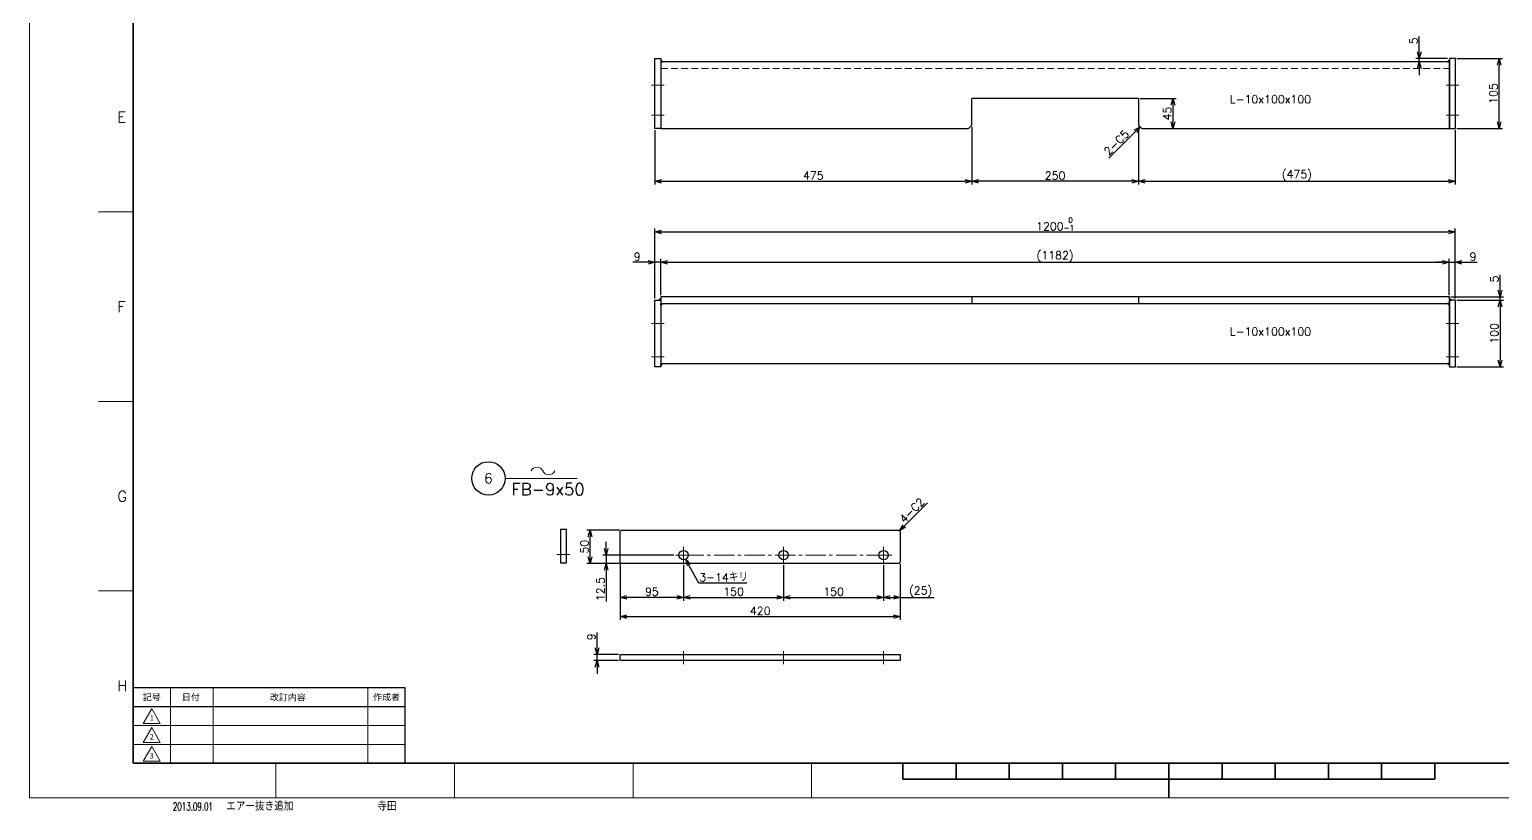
# Model space of a CAD drawing. Header units: millimetres. Extents: x 0 to 3313, y -19 to 2332.
# Drawn here: x 0 to 2208, y -19 to 1151 of the extents above; entities that cross this region are included whole.
import ezdxf
from ezdxf import colors
from ezdxf.entities.mleader import LeaderData, LeaderLine
from ezdxf.enums import TextEntityAlignment as Align
from ezdxf.math import Vec2, Vec3

# ---------------------------------------------------------------- set-up
doc = ezdxf.new("R2010")
doc.units = ezdxf.units.MM
doc.header["$LTSCALE"] = 1.6
doc.header["$PDMODE"] = 99
doc.header["$PDSIZE"] = 1
doc.linetypes.add('CENTER2', pattern=[28.575, 19.05, -3.175, 3.175, -3.175])
doc.linetypes.add('HIDDEN', pattern=[9.525, 6.35, -3.175])
for name, color, linetype, lineweight in [('04_HIDDEN', 2, 'HIDDEN', 13), ('05_CENTER', 4, 'CENTER2', 13), ('08_DIM', 3, 'Continuous', 13), ('90_FRAME', 5, 'Continuous', 35)]:
    doc.layers.add(name, color=color, linetype=linetype, lineweight=lineweight)
doc.layers.add('91_BLANK', color=5, linetype='Continuous', lineweight=0, plot=False)
doc.styles.add('KSS_TXT', font='txt.shx', dxfattribs={"bigfont": 'extfont2.shx'})
doc.styles.add('MS_G', font='MS Gothic.ttf')
doc.styles.get("Standard").update_dxf_attribs({"font": 'txt.shx', "bigfont": 'extfont2.shx'})
doc.styles.add('表題用', font='MS PGothic.ttf')
doc.dimstyles.new('KSS_DIM', dxfattribs={"dimscale": 4, "dimtxt": 3, "dimasz": 2.5, "dimexe": 1.25, "dimexo": 0.625, "dimtad": 1, "dimdsep": 46, "dimtxsty": 'KSS_TXT', "dimblk": 'OPEN30', "dimcen": 0, "dimazin": 2, "dimtfac": 0.75, "dimtmove": 0, "dimatfit": 3, "dimldrblk": 'OPEN30', "dimfxl": 1.25, "dimtolj": 1, "dimarcsym": 0})
doc.dimstyles.new('KSS_DIM$3', dxfattribs={"dimscale": 4, "dimtxt": 3, "dimasz": 2.5, "dimexe": 1.25, "dimexo": 0.625, "dimtad": 1, "dimtih": 1, "dimtoh": 1, "dimdsep": 46, "dimtxsty": 'KSS_TXT', "dimblk": 'OPEN30', "dimcen": 0, "dimazin": 2, "dimtfac": 0.75, "dimtofl": 0, "dimtmove": 0, "dimatfit": 3, "dimldrblk": 'OPEN30', "dimfxl": 1.25, "dimtolj": 1, "dimarcsym": 0})

# ---------------------------------------------------------------- blocks, each defined once
blk = doc.blocks.new('AM_BALLOON1')
at = {"transparency": 16777216}
blk.add_circle((0, 0), 5, dxfattribs=at)
blk.add_attdef('B_NUMBER', text='', height=3, dxfattribs=at).set_placement((0, 0), align=Align.MIDDLE_CENTER)
blk = doc.blocks.new('_OPEN')
at = {"color": 0, "linetype": 'ByBlock'}
for p, q in [((-1, 0.17), (0, 0)), ((0, 0), (-1, -0.17)), ((0, 0), (-1, 0))]:
    blk.add_line(p, q, dxfattribs=at)
blk = doc.blocks.new('_Open30')
at = {"color": 0, "linetype": 'ByBlock', "lineweight": -2}
for p, q in [((-1, 0.27), (0, 0)), ((0, 0), (-1, -0.27)), ((0, 0), (-1, 0))]:
    blk.add_line(p, q, dxfattribs=at)
blk = doc.blocks.new('*D182')
at = {"layer": '08_DIM', "color": 0, "lineweight": -2, "transparency": 16777216}
for p, q in [((1412.7, 1005.3), (1412.7, 918.7)), ((1662.7, 1005.3), (1662.7, 918.7)), ((1652.7, 923.7), (1422.7, 923.7))]:
    blk.add_line(p, q, dxfattribs=at)
at = {"layer": 'Defpoints', "color": 0, "transparency": 16777216}
for p in [(1412.7, 1007.8), (1662.7, 1007.8), (1412.7, 923.7)]:
    blk.add_point(p, dxfattribs=at)
at = {"layer": '08_DIM', "color": 0, "lineweight": -2, "transparency": 16777216, "xscale": 10, "yscale": 10, "zscale": 10, "rotation": 180}
blk.add_blockref('_Open30', (1412.7, 923.7), dxfattribs=at)
at = {"layer": '08_DIM', "color": 0, "lineweight": -2, "transparency": 16777216, "xscale": 10, "yscale": 10, "zscale": 10}
blk.add_blockref('_Open30', (1662.7, 923.7), dxfattribs=at)
at = {"layer": '08_DIM', "color": 0, "transparency": 16777216, "insert": (1537.7, 932.2), "char_height": 12, "attachment_point": 5, "style": 'KSS_TXT'}
blk.add_mtext('\\A1;250', dxfattribs=at)
blk = doc.blocks.new('*D183')
at = {"layer": '08_DIM', "color": 0, "lineweight": -2, "transparency": 16777216}
for p, q in [((1662.7, 1005.3), (1662.7, 918.7)), ((2137.7, 1000.3), (2137.7, 918.7)), ((1672.7, 923.7), (2127.7, 923.7))]:
    blk.add_line(p, q, dxfattribs=at)
at = {"layer": 'Defpoints', "color": 0, "transparency": 16777216}
for p in [(1662.7, 1007.8), (2137.7, 1002.8), (2137.7, 923.7)]:
    blk.add_point(p, dxfattribs=at)
at = {"layer": '08_DIM', "color": 0, "lineweight": -2, "transparency": 16777216, "xscale": 10, "yscale": 10, "zscale": 10, "rotation": 180}
blk.add_blockref('_Open30', (1662.7, 923.7), dxfattribs=at)
at = {"layer": '08_DIM', "color": 0, "lineweight": -2, "transparency": 16777216, "xscale": 10, "yscale": 10, "zscale": 10}
blk.add_blockref('_Open30', (2137.7, 923.7), dxfattribs=at)
at = {"layer": '08_DIM', "color": 0, "transparency": 16777216, "insert": (1900.2, 932.2), "char_height": 12, "attachment_point": 5, "style": 'KSS_TXT'}
blk.add_mtext('\\A1;(475)', dxfattribs=at)
blk = doc.blocks.new('*D184')
at = {"layer": '08_DIM', "color": 0, "lineweight": -2, "transparency": 16777216}
for p, q in [((937.7, 1000.3), (937.7, 918.7)), ((1412.7, 1005.3), (1412.7, 918.7)), ((947.7, 923.7), (1402.7, 923.7))]:
    blk.add_line(p, q, dxfattribs=at)
at = {"layer": 'Defpoints', "color": 0, "transparency": 16777216}
for p in [(937.7, 1002.8), (1412.7, 1007.8), (1412.7, 923.7)]:
    blk.add_point(p, dxfattribs=at)
at = {"layer": '08_DIM', "color": 0, "lineweight": -2, "transparency": 16777216, "xscale": 10, "yscale": 10, "zscale": 10, "rotation": 180}
blk.add_blockref('_Open30', (937.7, 923.7), dxfattribs=at)
at = {"layer": '08_DIM', "color": 0, "lineweight": -2, "transparency": 16777216, "xscale": 10, "yscale": 10, "zscale": 10}
blk.add_blockref('_Open30', (1412.7, 923.7), dxfattribs=at)
at = {"layer": '08_DIM', "color": 0, "transparency": 16777216, "insert": (1175.2, 932.2), "char_height": 12, "attachment_point": 5, "style": 'KSS_TXT'}
blk.add_mtext('\\A1;475', dxfattribs=at)
blk = doc.blocks.new('*D185')
at = {"layer": '08_DIM', "color": 0, "lineweight": -2, "transparency": 16777216}
for p, q in [((2140.2, 1107.8), (2208.4, 1107.8)), ((2203.4, 1012.8), (2203.4, 1097.8)), ((2140.2, 1002.8), (2208.4, 1002.8))]:
    blk.add_line(p, q, dxfattribs=at)
at = {"layer": 'Defpoints', "color": 0, "transparency": 16777216}
for p in [(2137.7, 1107.8), (2203.4, 1107.8), (2137.7, 1002.8)]:
    blk.add_point(p, dxfattribs=at)
at = {"layer": '08_DIM', "color": 0, "lineweight": -2, "transparency": 16777216, "xscale": 10, "yscale": 10, "zscale": 10}
for p, rotation in [((2203.4, 1107.8), 90), ((2203.4, 1002.8), 270)]:
    blk.add_blockref('_Open30', p, dxfattribs=dict(at, rotation=rotation))
at = {"layer": '08_DIM', "color": 0, "transparency": 16777216, "insert": (2194.9, 1055.3), "char_height": 12, "attachment_point": 5, "rotation": 90, "style": 'KSS_TXT'}
blk.add_mtext('\\A1;105', dxfattribs=at)
blk = doc.blocks.new('*D186')
at = {"layer": '08_DIM', "color": 0, "lineweight": -2, "transparency": 16777216}
for p, q in [((2083.6, 1117.8), (2083.6, 1140.8)), ((2126.2, 1107.8), (2078.6, 1107.8)), ((2083.6, 1102.8), (2083.6, 1107.8)), ((2126.2, 1102.8), (2078.6, 1102.8)), ((2083.6, 1092.8), (2083.6, 1082.8))]:
    blk.add_line(p, q, dxfattribs=at)
at = {"layer": 'Defpoints', "color": 0, "transparency": 16777216}
for p in [(2083.6, 1107.8), (2128.7, 1107.8), (2128.7, 1102.8)]:
    blk.add_point(p, dxfattribs=at)
at = {"layer": '08_DIM', "color": 0, "lineweight": -2, "transparency": 16777216, "xscale": 10, "yscale": 10, "zscale": 10}
for p, rotation in [((2083.6, 1107.8), 270), ((2083.6, 1102.8), 90)]:
    blk.add_blockref('_Open30', p, dxfattribs=dict(at, rotation=rotation))
at = {"layer": '08_DIM', "color": 0, "transparency": 16777216, "insert": (2075.1, 1134.3), "char_height": 12, "attachment_point": 5, "rotation": 90, "style": 'KSS_TXT'}
blk.add_mtext('\\A1;5', dxfattribs=at)
blk = doc.blocks.new('*D187')
at = {"layer": '08_DIM', "color": 0, "lineweight": -2, "transparency": 16777216}
for p, q in [((1665.2, 1047.8), (1719.3, 1047.8)), ((1714.3, 1037.8), (1714.3, 1012.8)), ((1670.2, 1002.8), (1719.3, 1002.8))]:
    blk.add_line(p, q, dxfattribs=at)
at = {"layer": 'Defpoints', "color": 0, "transparency": 16777216}
for p in [(1662.7, 1047.8), (1667.7, 1002.8), (1714.3, 1002.8)]:
    blk.add_point(p, dxfattribs=at)
at = {"layer": '08_DIM', "color": 0, "lineweight": -2, "transparency": 16777216, "xscale": 10, "yscale": 10, "zscale": 10}
for p, rotation in [((1714.3, 1047.8), 90), ((1714.3, 1002.8), 270)]:
    blk.add_blockref('_Open30', p, dxfattribs=dict(at, rotation=rotation))
at = {"layer": '08_DIM', "color": 0, "transparency": 16777216, "insert": (1705.8, 1025.3), "char_height": 12, "attachment_point": 5, "rotation": 90, "style": 'KSS_TXT'}
blk.add_mtext('\\A1;45', dxfattribs=at)
blk = doc.blocks.new('*D188')
at = {"layer": '08_DIM', "color": 0, "lineweight": -2, "transparency": 16777216}
blk.add_line((1658.2, 998.2), (1618.3, 958.4), dxfattribs=at)
at = {"layer": 'Defpoints', "color": 0, "transparency": 16777216}
for p in [(1665.2, 1005.3), (1606.1, 946.1), (1606.1, 946.1)]:
    blk.add_point(p, dxfattribs=at)
at = {"layer": '08_DIM', "color": 0, "lineweight": -2, "transparency": 16777216, "xscale": 10, "yscale": 10, "zscale": 10, "rotation": 45.00000000000041}
blk.add_blockref('_Open30', (1665.2, 1005.3), dxfattribs=at)
at = {"layer": '08_DIM', "color": 0, "transparency": 16777216, "insert": (1629.6, 981.7), "char_height": 12, "attachment_point": 5, "rotation": 45, "style": 'KSS_TXT'}
blk.add_mtext('\\A1;2-C5', dxfattribs=at)
blk = doc.blocks.new('*D191')
at = {"layer": '08_DIM', "color": 0, "lineweight": -2, "transparency": 16777216}
for p, q in [((927.7, 802.3), (904.7, 802.3)), ((937.7, 748.3), (937.7, 807.3)), ((946.7, 802.3), (937.7, 802.3)), ((946.7, 753.3), (946.7, 807.3)), ((956.7, 802.3), (966.7, 802.3))]:
    blk.add_line(p, q, dxfattribs=at)
at = {"layer": 'Defpoints', "color": 0, "transparency": 16777216}
for p in [(937.7, 802.3), (937.7, 745.8), (946.7, 750.8)]:
    blk.add_point(p, dxfattribs=at)
at = {"layer": '08_DIM', "color": 0, "lineweight": -2, "transparency": 16777216, "xscale": 10, "yscale": 10, "zscale": 10}
blk.add_blockref('_Open30', (937.7, 802.3), dxfattribs=at)
at = {"layer": '08_DIM', "color": 0, "lineweight": -2, "transparency": 16777216, "xscale": 10, "yscale": 10, "zscale": 10, "rotation": 180}
blk.add_blockref('_Open30', (946.7, 802.3), dxfattribs=at)
at = {"layer": '08_DIM', "color": 0, "transparency": 16777216, "insert": (911.2, 810.8), "char_height": 12, "attachment_point": 5, "style": 'KSS_TXT'}
blk.add_mtext('\\A1;9', dxfattribs=at)
blk = doc.blocks.new('*D192')
at = {"layer": '08_DIM', "color": 0, "lineweight": -2, "transparency": 16777216}
for p, q in [((937.7, 748.3), (937.7, 852.9)), ((947.7, 847.9), (2127.7, 847.9)), ((2137.7, 748.3), (2137.7, 852.9))]:
    blk.add_line(p, q, dxfattribs=at)
at = {"layer": 'Defpoints', "color": 0, "transparency": 16777216}
for p in [(2137.7, 847.9), (937.7, 745.8), (2137.7, 745.8)]:
    blk.add_point(p, dxfattribs=at)
at = {"layer": '08_DIM', "color": 0, "lineweight": -2, "transparency": 16777216, "xscale": 10, "yscale": 10, "zscale": 10, "rotation": 180}
blk.add_blockref('_Open30', (937.7, 847.9), dxfattribs=at)
at = {"layer": '08_DIM', "color": 0, "lineweight": -2, "transparency": 16777216, "xscale": 10, "yscale": 10, "zscale": 10}
blk.add_blockref('_Open30', (2137.7, 847.9), dxfattribs=at)
at = {"layer": '08_DIM', "color": 0, "transparency": 16777216, "insert": (1537.7, 859.8), "char_height": 12, "attachment_point": 5, "style": 'KSS_TXT'}
blk.add_mtext('1200{\\H8.000000;\\S 0^ -1;}', dxfattribs=at)
blk = doc.blocks.new('*D193')
at = {"layer": '08_DIM', "color": 0, "lineweight": -2, "transparency": 16777216}
for p, q in [((946.7, 753.3), (946.7, 807.3)), ((956.7, 802.3), (2118.7, 802.3)), ((2128.7, 753.3), (2128.7, 807.3))]:
    blk.add_line(p, q, dxfattribs=at)
at = {"layer": 'Defpoints', "color": 0, "transparency": 16777216}
for p in [(2128.7, 802.3), (946.7, 750.8), (2128.7, 750.8)]:
    blk.add_point(p, dxfattribs=at)
at = {"layer": '08_DIM', "color": 0, "lineweight": -2, "transparency": 16777216, "xscale": 10, "yscale": 10, "zscale": 10, "rotation": 180}
blk.add_blockref('_Open30', (946.7, 802.3), dxfattribs=at)
at = {"layer": '08_DIM', "color": 0, "lineweight": -2, "transparency": 16777216, "xscale": 10, "yscale": 10, "zscale": 10}
blk.add_blockref('_Open30', (2128.7, 802.3), dxfattribs=at)
at = {"layer": '08_DIM', "color": 0, "transparency": 16777216, "insert": (1537.7, 810.8), "char_height": 12, "attachment_point": 5, "style": 'KSS_TXT'}
blk.add_mtext('\\A1;(1182)', dxfattribs=at)
blk = doc.blocks.new('*D194')
at = {"layer": '08_DIM', "color": 0, "lineweight": -2, "transparency": 16777216}
for p, q in [((2118.7, 802.3), (2108.7, 802.3)), ((2128.7, 753.3), (2128.7, 807.3)), ((2128.7, 802.3), (2137.7, 802.3)), ((2137.7, 748.3), (2137.7, 807.3)), ((2147.7, 802.3), (2170.7, 802.3))]:
    blk.add_line(p, q, dxfattribs=at)
at = {"layer": 'Defpoints', "color": 0, "transparency": 16777216}
for p in [(2137.7, 802.3), (2128.7, 750.8), (2137.7, 745.8)]:
    blk.add_point(p, dxfattribs=at)
at = {"layer": '08_DIM', "color": 0, "lineweight": -2, "transparency": 16777216, "xscale": 10, "yscale": 10, "zscale": 10}
blk.add_blockref('_Open30', (2128.7, 802.3), dxfattribs=at)
at = {"layer": '08_DIM', "color": 0, "lineweight": -2, "transparency": 16777216, "xscale": 10, "yscale": 10, "zscale": 10, "rotation": 180}
blk.add_blockref('_Open30', (2137.7, 802.3), dxfattribs=at)
at = {"layer": '08_DIM', "color": 0, "transparency": 16777216, "insert": (2164.2, 810.8), "char_height": 12, "attachment_point": 5, "style": 'KSS_TXT'}
blk.add_mtext('\\A1;9', dxfattribs=at)
blk = doc.blocks.new('*D189')
at = {"layer": '08_DIM', "color": 0, "lineweight": -2, "transparency": 16777216}
for p, q in [((2204.7, 760.8), (2204.7, 783.8)), ((2131.2, 750.8), (2209.7, 750.8)), ((2140.2, 745.8), (2209.7, 745.8)), ((2204.7, 745.8), (2204.7, 750.8)), ((2204.7, 735.8), (2204.7, 725.8))]:
    blk.add_line(p, q, dxfattribs=at)
at = {"layer": 'Defpoints', "color": 0, "transparency": 16777216}
for p in [(2128.7, 750.8), (2137.7, 745.8), (2204.7, 750.8)]:
    blk.add_point(p, dxfattribs=at)
at = {"layer": '08_DIM', "color": 0, "lineweight": -2, "transparency": 16777216, "xscale": 10, "yscale": 10, "zscale": 10}
for p, rotation in [((2204.7, 750.8), 270), ((2204.7, 745.8), 90)]:
    blk.add_blockref('_Open30', p, dxfattribs=dict(at, rotation=rotation))
at = {"layer": '08_DIM', "color": 0, "transparency": 16777216, "insert": (2196.2, 777.3), "char_height": 12, "attachment_point": 5, "rotation": 90, "style": 'KSS_TXT'}
blk.add_mtext('\\A1;5', dxfattribs=at)
blk = doc.blocks.new('*D190')
at = {"layer": '08_DIM', "color": 0, "lineweight": -2, "transparency": 16777216}
for p, q in [((2140.2, 745.8), (2209.7, 745.8)), ((2204.7, 735.8), (2204.7, 655.8)), ((2140.2, 645.8), (2209.7, 645.8))]:
    blk.add_line(p, q, dxfattribs=at)
at = {"layer": 'Defpoints', "color": 0, "transparency": 16777216}
for p in [(2137.7, 745.8), (2137.7, 645.8), (2204.7, 645.8)]:
    blk.add_point(p, dxfattribs=at)
at = {"layer": '08_DIM', "color": 0, "lineweight": -2, "transparency": 16777216, "xscale": 10, "yscale": 10, "zscale": 10}
for p, rotation in [((2204.7, 745.8), 90), ((2204.7, 645.8), 270)]:
    blk.add_blockref('_Open30', p, dxfattribs=dict(at, rotation=rotation))
at = {"layer": '08_DIM', "color": 0, "transparency": 16777216, "insert": (2196.2, 695.8), "char_height": 12, "attachment_point": 5, "rotation": 90, "style": 'KSS_TXT'}
blk.add_mtext('\\A1;100', dxfattribs=at)
blk = doc.blocks.new('p1ba05')
for centre, start, end in [((-2.95, 0.29), 24.2276, 155.5758), ((0, 1.62), 204.2276, 335.5758)]:
    blk.add_arc(centre, 1.62, start, end)
blk = doc.blocks.new('*D203')
at = {"layer": '08_DIM', "color": 0, "lineweight": -2, "transparency": 16777216}
for p, q in [((885.6, 350.6), (885.6, 295.2)), ((980.6, 349.1), (980.6, 295.2)), ((970.6, 300.2), (895.6, 300.2))]:
    blk.add_line(p, q, dxfattribs=at)
at = {"layer": 'Defpoints', "color": 0, "transparency": 16777216}
for p in [(885.6, 353.1), (980.6, 351.6), (885.6, 300.2)]:
    blk.add_point(p, dxfattribs=at)
at = {"layer": '08_DIM', "color": 0, "lineweight": -2, "transparency": 16777216, "xscale": 10, "yscale": 10, "zscale": 10, "rotation": 180}
blk.add_blockref('_Open30', (885.6, 300.2), dxfattribs=at)
at = {"layer": '08_DIM', "color": 0, "lineweight": -2, "transparency": 16777216, "xscale": 10, "yscale": 10, "zscale": 10}
blk.add_blockref('_Open30', (980.6, 300.2), dxfattribs=at)
at = {"layer": '08_DIM', "color": 0, "transparency": 16777216, "insert": (933.1, 308.7), "char_height": 12, "attachment_point": 5, "style": 'KSS_TXT'}
blk.add_mtext('\\A1;95', dxfattribs=at)
blk = doc.blocks.new('*D204')
at = {"layer": '08_DIM', "color": 0, "lineweight": -2, "transparency": 16777216}
for p, q in [((980.6, 349.1), (980.6, 295.2)), ((1130.6, 349.1), (1130.6, 295.2)), ((990.6, 300.2), (1120.6, 300.2))]:
    blk.add_line(p, q, dxfattribs=at)
at = {"layer": 'Defpoints', "color": 0, "transparency": 16777216}
for p in [(980.6, 351.6), (1130.6, 351.6), (1130.6, 300.2)]:
    blk.add_point(p, dxfattribs=at)
at = {"layer": '08_DIM', "color": 0, "lineweight": -2, "transparency": 16777216, "xscale": 10, "yscale": 10, "zscale": 10, "rotation": 180}
blk.add_blockref('_Open30', (980.6, 300.2), dxfattribs=at)
at = {"layer": '08_DIM', "color": 0, "lineweight": -2, "transparency": 16777216, "xscale": 10, "yscale": 10, "zscale": 10}
blk.add_blockref('_Open30', (1130.6, 300.2), dxfattribs=at)
at = {"layer": '08_DIM', "color": 0, "transparency": 16777216, "insert": (1055.6, 308.7), "char_height": 12, "attachment_point": 5, "style": 'KSS_TXT'}
blk.add_mtext('\\A1;150', dxfattribs=at)
blk = doc.blocks.new('*D205')
at = {"layer": '08_DIM', "color": 0, "lineweight": -2, "transparency": 16777216}
for p, q in [((1130.6, 349.1), (1130.6, 295.2)), ((1280.6, 349.1), (1280.6, 295.2)), ((1140.6, 300.2), (1270.6, 300.2))]:
    blk.add_line(p, q, dxfattribs=at)
at = {"layer": 'Defpoints', "color": 0, "transparency": 16777216}
for p in [(1130.6, 351.6), (1280.6, 351.6), (1280.6, 300.2)]:
    blk.add_point(p, dxfattribs=at)
at = {"layer": '08_DIM', "color": 0, "lineweight": -2, "transparency": 16777216, "xscale": 10, "yscale": 10, "zscale": 10, "rotation": 180}
blk.add_blockref('_Open30', (1130.6, 300.2), dxfattribs=at)
at = {"layer": '08_DIM', "color": 0, "lineweight": -2, "transparency": 16777216, "xscale": 10, "yscale": 10, "zscale": 10}
blk.add_blockref('_Open30', (1280.6, 300.2), dxfattribs=at)
at = {"layer": '08_DIM', "color": 0, "transparency": 16777216, "insert": (1205.6, 308.7), "char_height": 12, "attachment_point": 5, "style": 'KSS_TXT'}
blk.add_mtext('\\A1;150', dxfattribs=at)
blk = doc.blocks.new('*D206')
at = {"layer": '08_DIM', "color": 0, "lineweight": -2, "transparency": 16777216}
for p, q in [((1280.6, 349.1), (1280.6, 295.2)), ((1305.6, 350.6), (1305.6, 295.2)), ((1290.6, 300.2), (1295.6, 300.2)), ((1305.6, 300.2), (1356.6, 300.2))]:
    blk.add_line(p, q, dxfattribs=at)
at = {"layer": 'Defpoints', "color": 0, "transparency": 16777216}
for p in [(1280.6, 351.6), (1305.6, 353.1), (1305.6, 300.2)]:
    blk.add_point(p, dxfattribs=at)
at = {"layer": '08_DIM', "color": 0, "lineweight": -2, "transparency": 16777216, "xscale": 10, "yscale": 10, "zscale": 10, "rotation": 180}
blk.add_blockref('_Open30', (1280.6, 300.2), dxfattribs=at)
at = {"layer": '08_DIM', "color": 0, "lineweight": -2, "transparency": 16777216, "xscale": 10, "yscale": 10, "zscale": 10}
blk.add_blockref('_Open30', (1305.6, 300.2), dxfattribs=at)
at = {"layer": '08_DIM', "color": 0, "transparency": 16777216, "insert": (1336.1, 308.7), "char_height": 12, "attachment_point": 5, "style": 'KSS_TXT'}
blk.add_mtext('\\A1;(25)', dxfattribs=at)
blk = doc.blocks.new('*D207')
at = {"layer": '08_DIM', "color": 0, "lineweight": -2, "transparency": 16777216}
for p, q in [((864.6, 373.6), (864.6, 383.6)), ((966.1, 363.6), (859.6, 363.6)), ((864.6, 363.6), (864.6, 351.1)), ((885.1, 351.1), (859.6, 351.1)), ((864.6, 341.1), (864.6, 294.1))]:
    blk.add_line(p, q, dxfattribs=at)
at = {"layer": 'Defpoints', "color": 0, "transparency": 16777216}
for p in [(968.6, 363.6), (864.6, 351.1), (887.6, 351.1)]:
    blk.add_point(p, dxfattribs=at)
at = {"layer": '08_DIM', "color": 0, "lineweight": -2, "transparency": 16777216, "xscale": 10, "yscale": 10, "zscale": 10}
for p, rotation in [((864.6, 363.6), 270), ((864.6, 351.1), 90)]:
    blk.add_blockref('_Open30', p, dxfattribs=dict(at, rotation=rotation))
at = {"layer": '08_DIM', "color": 0, "transparency": 16777216, "insert": (856.1, 312.6), "char_height": 12, "attachment_point": 5, "rotation": 90, "style": 'KSS_TXT'}
blk.add_mtext('\\A1;12.5', dxfattribs=at)
blk = doc.blocks.new('*D208')
at = {"layer": '08_DIM', "color": 0, "lineweight": -2, "transparency": 16777216}
for p, q in [((885.1, 401.1), (835.5, 401.1)), ((840.5, 361.1), (840.5, 391.1)), ((885.1, 351.1), (835.5, 351.1))]:
    blk.add_line(p, q, dxfattribs=at)
at = {"layer": 'Defpoints', "color": 0, "transparency": 16777216}
for p in [(840.5, 401.1), (887.6, 401.1), (887.6, 351.1)]:
    blk.add_point(p, dxfattribs=at)
at = {"layer": '08_DIM', "color": 0, "lineweight": -2, "transparency": 16777216, "xscale": 10, "yscale": 10, "zscale": 10}
for p, rotation in [((840.5, 401.1), 90), ((840.5, 351.1), 270)]:
    blk.add_blockref('_Open30', p, dxfattribs=dict(at, rotation=rotation))
at = {"layer": '08_DIM', "color": 0, "transparency": 16777216, "insert": (832, 376.1), "char_height": 12, "attachment_point": 5, "rotation": 90, "style": 'KSS_TXT'}
blk.add_mtext('\\A1;50', dxfattribs=at)
blk = doc.blocks.new('*D209')
at = {"layer": '08_DIM', "color": 0, "lineweight": -2, "transparency": 16777216}
for p, q in [((885.6, 350.6), (885.6, 266.4)), ((1305.6, 350.6), (1305.6, 266.4)), ((895.6, 271.4), (1295.6, 271.4))]:
    blk.add_line(p, q, dxfattribs=at)
at = {"layer": 'Defpoints', "color": 0, "transparency": 16777216}
for p in [(885.6, 353.1), (1305.6, 353.1), (1305.6, 271.4)]:
    blk.add_point(p, dxfattribs=at)
at = {"layer": '08_DIM', "color": 0, "lineweight": -2, "transparency": 16777216, "xscale": 10, "yscale": 10, "zscale": 10, "rotation": 180}
blk.add_blockref('_Open30', (885.6, 271.4), dxfattribs=at)
at = {"layer": '08_DIM', "color": 0, "lineweight": -2, "transparency": 16777216, "xscale": 10, "yscale": 10, "zscale": 10}
blk.add_blockref('_Open30', (1305.6, 271.4), dxfattribs=at)
at = {"layer": '08_DIM', "color": 0, "transparency": 16777216, "insert": (1095.6, 279.9), "char_height": 12, "attachment_point": 5, "style": 'KSS_TXT'}
blk.add_mtext('\\A1;420', dxfattribs=at)
blk = doc.blocks.new('*D210')
at = {"layer": '08_DIM', "color": 0, "lineweight": -2, "transparency": 16777216}
for p, q in [((850.9, 224.5), (850.9, 247.5)), ((883.1, 214.5), (845.9, 214.5)), ((883.1, 205.5), (845.9, 205.5)), ((850.9, 205.5), (850.9, 214.5)), ((850.9, 195.5), (850.9, 185.5))]:
    blk.add_line(p, q, dxfattribs=at)
at = {"layer": 'Defpoints', "color": 0, "transparency": 16777216}
for p in [(850.9, 214.5), (885.6, 214.5), (885.6, 205.5)]:
    blk.add_point(p, dxfattribs=at)
at = {"layer": '08_DIM', "color": 0, "lineweight": -2, "transparency": 16777216, "xscale": 10, "yscale": 10, "zscale": 10}
for p, rotation in [((850.9, 214.5), 270), ((850.9, 205.5), 90)]:
    blk.add_blockref('_Open30', p, dxfattribs=dict(at, rotation=rotation))
at = {"layer": '08_DIM', "color": 0, "transparency": 16777216, "insert": (842.4, 241), "char_height": 12, "attachment_point": 5, "rotation": 90, "style": 'KSS_TXT'}
blk.add_mtext('\\A1;9', dxfattribs=at)
blk = doc.blocks.new('*D211')
at = {"layer": '08_DIM', "color": 0, "lineweight": -2, "transparency": 16777216}
blk.add_line((1311.7, 407.2), (1346.3, 441.9), dxfattribs=at)
at = {"layer": 'Defpoints', "color": 0, "transparency": 16777216}
for p in [(1331.4, 427), (1331.4, 427), (1304.6, 400.1)]:
    blk.add_point(p, dxfattribs=at)
at = {"layer": '08_DIM', "color": 0, "lineweight": -2, "transparency": 16777216, "xscale": 10, "yscale": 10, "zscale": 10, "rotation": 225}
blk.add_blockref('_Open30', (1304.6, 400.1), dxfattribs=at)
at = {"layer": '08_DIM', "color": 0, "transparency": 16777216, "insert": (1323, 430.6), "char_height": 12, "attachment_point": 5, "rotation": 45, "style": 'KSS_TXT'}
blk.add_mtext('\\A1;4-C2', dxfattribs=at)
blk = doc.blocks.new('*D212')
at = {"layer": '08_DIM', "color": 0, "lineweight": -2, "transparency": 16777216}
for p, q in [((1003.4, 321.7), (988.7, 348.7)), ((1075.5, 321.7), (1003.4, 321.7))]:
    blk.add_line(p, q, dxfattribs=at)
at = {"layer": 'Defpoints', "color": 0, "transparency": 16777216}
for p in [(977.3, 369.8), (984, 357.5)]:
    blk.add_point(p, dxfattribs=at)
at = {"layer": '08_DIM', "color": 0, "lineweight": -2, "transparency": 16777216, "xscale": 10, "yscale": 10, "zscale": 10, "rotation": 118.5289630823111}
blk.add_blockref('_Open30', (984, 357.5), dxfattribs=at)
at = {"layer": '08_DIM', "color": 0, "transparency": 16777216, "insert": (1040.7, 330.2), "char_height": 12, "attachment_point": 5, "style": 'KSS_TXT'}
blk.add_mtext('\\A1;3-14キリ', dxfattribs=at)

msp = doc.modelspace()

# ---------------------------------------------------------------- linework, layer by layer
at = {"color": 0}
for p, q in [((1662.729, 1047.795), (1412.729, 1047.795)), ((946.729, 740.829), (2128.729, 740.829)), ((1412.729, 750.829), (1412.729, 740.829)), ((1662.729, 750.829), (1662.729, 740.829))]:
    msp.add_line(p, q, dxfattribs=at)
for points in [[(937.729, 1002.795), (937.729, 1107.795), (946.729, 1107.795), (946.729, 1002.795)], [(2137.729, 1002.795), (2137.729, 1107.795), (2128.729, 1107.795), (2128.729, 1002.795)], [(946.729, 645.829), (937.729, 645.829), (937.729, 745.829), (946.729, 745.829)], [(946.729, 650.829), (2128.729, 650.829), (2128.729, 750.829), (946.729, 750.829)], [(2128.729, 645.829), (2137.729, 645.829), (2137.729, 745.829), (2128.729, 745.829)], [(805.069, 352.114), (805.069, 402.114), (796.069, 402.114), (796.069, 352.114)], [(887.607, 401.15), (1303.607, 401.15), (1305.607, 399.15), (1305.607, 353.15), (1303.607, 351.15), (887.607, 351.15), (885.607, 353.15), (885.607, 399.15)], [(885.607, 214.488), (1305.607, 214.488), (1305.607, 205.488), (885.607, 205.488)]]:
    msp.add_lwpolyline(points, close=True, dxfattribs=at)
at = {"color": 3}
for points in [[(946.729, 1102.795), (949.729, 1102.795), (949.729, 1102.795), (946.729, 1105.795)], [(2128.729, 1102.795), (2128.729, 1105.795), (2128.729, 1105.795), (2125.729, 1102.795)], [(946.729, 745.829), (943.729, 745.829), (943.729, 745.829), (946.729, 748.829)], [(946.729, 740.829), (949.729, 740.829), (949.729, 740.829), (946.729, 737.829)], [(2128.729, 740.829), (2125.729, 740.829), (2125.729, 740.829), (2128.729, 737.829)], [(2128.729, 745.829), (2131.729, 745.829), (2131.729, 745.829), (2128.729, 748.829)], [(946.729, 650.829), (949.729, 650.829), (949.729, 650.829), (946.729, 647.829)], [(2128.729, 650.829), (2125.729, 650.829), (2125.729, 650.829), (2128.729, 647.829)]]:
    msp.add_lwpolyline(points, close=True, dxfattribs=at)
at = {"color": 0}
msp.add_lwpolyline([(1662.729, 1047.795), (1662.729, 1007.795), (1667.729, 1002.795), (2128.729, 1002.795), (2128.729, 1102.795), (946.729, 1102.795), (946.729, 1002.795), (1407.729, 1002.795), (1412.729, 1007.795), (1412.729, 1047.795)], dxfattribs=at)
for centre in [(980.607, 363.65), (1130.607, 363.65), (1280.607, 363.65)]:
    msp.add_circle(centre, 7, dxfattribs=at)
at = {"layer": '04_HIDDEN'}
msp.add_line((946.729, 1092.795), (2128.729, 1092.795), dxfattribs=at)
at = {"layer": '05_CENTER'}
for p, q in [((951.729, 1067.795), (932.729, 1067.795)), ((2123.729, 1067.795), (2142.729, 1067.795)), ((951.729, 1022.795), (932.729, 1022.795)), ((2123.729, 1022.795), (2142.729, 1022.795)), ((951.729, 710.829), (932.729, 710.829)), ((2123.729, 710.829), (2142.729, 710.829)), ((951.729, 660.829), (932.729, 660.829)), ((2123.729, 660.829), (2142.729, 660.829)), ((980.607, 351.594), (980.607, 375.705)), ((1130.607, 351.594), (1130.607, 375.705)), ((1280.607, 351.594), (1280.607, 375.705)), ((809.991, 364.614), (790.676, 364.614)), ((992.663, 363.65), (968.551, 363.65)), ((980.607, 363.65), (1280.607, 363.65)), ((1142.663, 363.65), (1118.551, 363.65)), ((1292.663, 363.65), (1268.551, 363.65)), ((980.607, 219.409), (980.607, 200.094)), ((1130.607, 219.409), (1130.607, 200.094)), ((1280.607, 219.409), (1280.607, 200.094))]:
    msp.add_line(p, q, dxfattribs=at)
at = {"layer": '08_DIM'}
msp.add_line((713.066, 478.514), (820.966, 478.514), dxfattribs=at)
at = {"layer": '90_FRAME', "color": 4, "lineweight": 13}
for p, q in [((155.384, 877.735), (103.536, 877.735)), ((155.384, 593.746), (103.536, 593.746)), ((155.384, 309.757), (103.536, 309.757)), ((369.502, 0), (369.502, 51.616)), ((637.235, 0), (637.235, 51.616)), ((904.969, 0), (904.969, 51.616)), ((1172.702, 0), (1172.702, 51.616))]:
    msp.add_line(p, q, dxfattribs=at)
at = {"layer": '90_FRAME', "color": 0, "lineweight": 13}
for p, q in [((211.384, 51.616), (211.384, 164.759)), ((275.384, 51.616), (275.384, 164.759)), ((507.384, 51.616), (507.384, 164.759)), ((155.384, 108.187), (563.384, 108.187)), ((155.384, 79.902), (563.384, 79.902))]:
    msp.add_line(p, q, dxfattribs=at)
at = {"layer": '90_FRAME', "color": 0, "lineweight": 25}
msp.add_line((155.384, 136.473), (563.384, 136.473), dxfattribs=at)
at = {"layer": '90_FRAME'}
for p, q in [((1309.341, 27.686), (1309.341, 51.616)), ((1389.107, 27.686), (1389.107, 51.616)), ((1468.873, 27.686), (1468.873, 51.616)), ((1548.638, 27.686), (1548.638, 51.616)), ((1628.404, 27.686), (1628.404, 51.616)), ((1708.17, 0), (1708.17, 51.616)), ((1787.935, 27.686), (1787.935, 51.616)), ((1867.701, 27.686), (1867.701, 51.616)), ((1947.467, 27.686), (1947.467, 51.616)), ((2027.233, 27.686), (2027.233, 51.616)), ((2106.998, 27.686), (2106.998, 51.616)), ((1309.341, 27.686), (2106.998, 27.686))]:
    msp.add_line(p, q, dxfattribs=at)
msp.add_lwpolyline([(155.384, 51.616), (3260.956, 51.616), (3260.956, 2271.831), (155.384, 2271.831)], close=True, dxfattribs=at)
at = {"layer": '90_FRAME', "color": 0, "lineweight": 25}
msp.add_lwpolyline([(155.384, 51.616), (563.384, 51.616), (563.384, 164.759), (155.384, 164.759)], close=True, dxfattribs=at)
at = {"layer": '90_FRAME', "color": 0, "lineweight": 13}
for points in [[(170.655, 111.192), (183.384, 133.238), (196.112, 111.192), (170.655, 111.192)], [(170.655, 82.906), (183.384, 104.952), (196.112, 82.906), (170.655, 82.906)], [(170.655, 54.62), (183.384, 76.667), (196.112, 54.62), (170.655, 54.62)]]:
    msp.add_lwpolyline(points, dxfattribs=at)
at = {"layer": '91_BLANK'}
msp.add_lwpolyline([(0, 0), (3312.803, 0), (3312.803, 2331.679), (0, 2331.679)], close=True, dxfattribs=at)

# ---------------------------------------------------------------- block references
at = {"layer": '08_DIM', "xscale": 6, "yscale": 6, "zscale": 6}
msp.add_blockref('p1ba05', (778.621, 483.984), dxfattribs=at)

# ---------------------------------------------------------------- texts
at = {"layer": '08_DIM', "style": 'KSS_TXT'}
for s, height, p in [('L-10x100x100', 12, (1799.639, 1040.743)), ('L-10x100x100', 12, (1799.639, 692.574)), ('FB-9x50', 18, (722.792, 453.161))]:
    msp.add_text(s, height=height, dxfattribs=at).set_placement(p)
at = {"layer": '90_FRAME', "color": 0, "lineweight": 13, "style": 'KSS_TXT'}
for s, p in [('E', (131.829, 1019.729)), ('F', (131.829, 735.74)), ('G', (131.829, 451.752)), ('H', (131.829, 167.763))]:
    msp.add_text(s, height=16, dxfattribs=at).set_placement(p, align=Align.MIDDLE_LEFT)
at = {"layer": '90_FRAME', "color": 0, "style": '表題用'}
for s, p in [('記号', (183.384, 150.616)), ('日付', (242.01, 150.616)), ('作成者', (535.384, 150.616))]:
    msp.add_text(s, height=9.6, dxfattribs=at).set_placement(p, align=Align.MIDDLE_CENTER)
msp.add_text('改訂内容', height=9.6, dxfattribs=at).set_placement((387.384, 150.616), align=Align.MIDDLE)
at = {"layer": '90_FRAME', "color": 0, "lineweight": 13, "style": 'MS_G'}
for s, p in [('1', (183.384, 119.502)), ('2', (183.384, 91.216)), ('3', (183.384, 62.93))]:
    msp.add_text(s, height=8.486, dxfattribs=at).set_placement(p, align=Align.MIDDLE)
at = {"layer": '90_FRAME', "color": 3, "lineweight": 13, "width": 0.65}
msp.add_text('2013.09.01', height=12, dxfattribs=at).set_placement((214.968, -19.199))
at = {"layer": '90_FRAME', "color": 3, "lineweight": 13}
for s, p in [('エアー抜き追加', (294.935, -19.199)), ('寺田', (521.481, -19.199))]:
    msp.add_text(s, height=12, dxfattribs=at).set_placement(p)

# ---------------------------------------------------------------- dimensions: what is measured, and where the dimension line sits
at = {"layer": '08_DIM'}
for base, p1, p2, picture, middle in [((2083.645, 1107.795), (2128.729, 1102.795), (2128.729, 1107.795), '*D186', (2075.137, 1134.295)), ((2203.45, 1107.795), (2137.729, 1002.795), (2137.729, 1107.795), '*D185', (2194.95, 1055.295)), ((1714.273, 1002.795), (1662.729, 1047.795), (1667.729, 1002.795), '*D187', (1705.773, 1025.295)), ((2204.728, 750.829), (2137.729, 745.829), (2128.729, 750.829), '*D189', (2196.219, 777.329)), ((2204.728, 645.829), (2137.729, 745.829), (2137.729, 645.829), '*D190', (2196.228, 695.829))]:
    dim = msp.add_linear_dim(base=base, p1=p1, p2=p2, angle=90, dimstyle='KSS_DIM', override={"dimarcsym": 1}, dxfattribs=at)
    dim.commit()
    dim.dimension.update_dxf_attribs({"geometry": picture, "text_midpoint": middle})
for base, p1, p2, override, picture, middle in [((1412.729, 923.72), (937.729, 1002.795), (1412.729, 1007.795), {"dimarcsym": 1}, '*D184', (1175.229, 932.22)), ((1412.729, 923.72), (1662.729, 1007.795), (1412.729, 1007.795), {"dimarcsym": 1}, '*D182', (1537.729, 932.22)), ((2137.729, 847.95), (937.729, 745.829), (2137.729, 745.829), {"dimpost": '', "dimtol": 1, "dimlim": 0, "dimtp": 0, "dimtm": 1, "dimtfac": 0.666667, "dimtdec": 2, "dimtolj": 0, "dimtzin": 8, "dimarcsym": 1}, '*D192', (1537.729, 859.783)), ((937.729, 802.306), (946.729, 750.829), (937.729, 745.829), {"dimarcsym": 1}, '*D191', (911.229, 810.806)), ((2137.729, 802.306), (2128.729, 750.829), (2137.729, 745.829), {"dimarcsym": 1}, '*D194', (2164.229, 810.806))]:
    dim = msp.add_linear_dim(base=base, p1=p1, p2=p2, dimstyle='KSS_DIM', override=override, dxfattribs=at)
    dim.commit()
    dim.dimension.update_dxf_attribs({"geometry": picture, "text_midpoint": middle})
dim = msp.add_aligned_dim(p1=(1665.229, 1005.295), p2=(1606.057, 946.123), distance=0, text='2-C5', dimstyle='KSS_DIM', override={"dimse1": 1, "dimse2": 1, "dimsd2": 1, "dimarcsym": 1}, dxfattribs=at)
dim.commit()
dim.dimension.update_dxf_attribs({"geometry": '*D188', "text_midpoint": (1629.632, 981.72)})
for base, p1, p2, picture, middle in [((2137.729, 923.72), (1662.729, 1007.795), (2137.729, 1002.795), '*D183', (1900.229, 932.22)), ((2128.729, 802.306), (946.729, 750.829), (2128.729, 750.829), '*D193', (1537.729, 810.806))]:
    dim = msp.add_linear_dim(base=base, p1=p1, p2=p2, text='(<>)', dimstyle='KSS_DIM', override={"dimarcsym": 1}, dxfattribs=at)
    dim.commit()
    dim.dimension.update_dxf_attribs({"geometry": picture, "text_midpoint": middle})
dim = msp.add_linear_dim(base=(1331.418, 426.96), p1=(1304.607, 400.15), p2=(1331.418, 426.96), angle=45, text='4-C2', dimstyle='KSS_DIM', override={"dimse1": 1, "dimse2": 1, "dimsd2": 1}, dxfattribs=at)
dim.commit()
dim.dimension.update_dxf_attribs({"geometry": '*D211', "text_midpoint": (1329.012, 424.554), "dimtype": 161})
for base, p1, p2, picture, middle in [((840.461, 401.15), (887.607, 351.15), (887.607, 401.15), '*D208', (831.961, 376.15)), ((864.638, 351.15), (968.551, 363.65), (887.607, 351.15), '*D207', (856.138, 312.65)), ((850.924, 214.488), (885.607, 205.488), (885.607, 214.488), '*D210', (842.424, 240.988))]:
    dim = msp.add_linear_dim(base=base, p1=p1, p2=p2, angle=90, dimstyle='KSS_DIM', dxfattribs=at)
    dim.commit()
    dim.dimension.update_dxf_attribs({"geometry": picture, "text_midpoint": middle})
dim = msp.add_diameter_dim_2p(p1=(977.264, 369.8), p2=(983.95, 357.5), text='3-<>キリ', dimstyle='KSS_DIM$3', override={"dimpost": '<>', "dimtix": 1}, dxfattribs=at)
dim.commit()
dim.dimension.update_dxf_attribs({"geometry": '*D212', "text_midpoint": (1040.726, 321.673), "dimtype": 163})
for base, p1, p2, picture, middle in [((885.607, 300.195), (980.607, 351.594), (885.607, 353.15), '*D203', (933.107, 308.695)), ((1305.607, 271.385), (885.607, 353.15), (1305.607, 353.15), '*D209', (1095.607, 279.885)), ((1130.607, 300.195), (980.607, 351.594), (1130.607, 351.594), '*D204', (1055.607, 308.695)), ((1280.607, 300.195), (1130.607, 351.594), (1280.607, 351.594), '*D205', (1205.607, 308.695))]:
    dim = msp.add_linear_dim(base=base, p1=p1, p2=p2, dimstyle='KSS_DIM', dxfattribs=at)
    dim.commit()
    dim.dimension.update_dxf_attribs({"geometry": picture, "text_midpoint": middle})
dim = msp.add_linear_dim(base=(1305.607, 300.195), p1=(1280.607, 351.594), p2=(1305.607, 353.15), text='(<>)', dimstyle='KSS_DIM', dxfattribs=at)
dim.commit()
dim.dimension.update_dxf_attribs({"geometry": '*D206', "text_midpoint": (1336.107, 308.695)})

# ---------------------------------------------------------------- leaders
ml = msp.add_multileader_block('Standard', dxfattribs=at)
ml.set_content('AM_BALLOON1', color=256, scale=5)
ml.set_attribute('B_NUMBER', '2', width=0)
ml.set_leader_properties(color=256, linetype='ByLayer', lineweight=-1)
ml.set_arrow_properties(name='OPEN')
ml.build(insert=Vec2(0, 0))
ml.multileader.update_dxf_attribs({"leader_type": 0, "has_dogleg": 0, "text_right_attachment_type": 6, "dogleg_length": 0, "arrow_head_size": 10, "scale": 2.5, "block_connection_type": 1})
ctx = ml.context
ctx.base_point, ctx.scale, ctx.char_height, ctx.arrow_head_size, ctx.landing_gap_size, ctx.plane_origin = Vec3(595.046, 2010.023), 2.5, 20, 10, 10, Vec3(595.046, 2010.023)
ctx.right_attachment, ctx.attachment_type = 6, 1
notes = []
notes.append((ctx, [(0, (0, 0, 0), (0, 0), (1, 0), 1, [])]))
ctx.block.insert = Vec3(595.046, 2010.023)
ml = msp.add_multileader_block('Standard', dxfattribs=at)
ml.set_content('AM_BALLOON1', color=256, scale=5)
ml.set_attribute('B_NUMBER', '6', width=0)
ml.set_leader_properties(color=256, linetype='ByLayer', lineweight=-1)
ml.set_arrow_properties(name='OPEN')
ml.build(insert=Vec2(0, 0))
ml.multileader.update_dxf_attribs({"leader_type": 0, "has_dogleg": 0, "text_right_attachment_type": 6, "dogleg_length": 0, "arrow_head_size": 10, "scale": 2.5, "block_connection_type": 1})
ctx = ml.context
ctx.base_point, ctx.scale, ctx.char_height, ctx.arrow_head_size, ctx.landing_gap_size, ctx.plane_origin = Vec3(688.031, 478.546), 2.5, 20, 10, 10, Vec3(688.031, 478.546)
ctx.right_attachment, ctx.attachment_type = 6, 1
notes.append((ctx, [(0, (0, 0, 0), (0, 0), (1, 0), 1, [])]))
ctx.block.insert = Vec3(688.031, 478.546)
for ctx, leaders in notes:
    for number, flags, end, landing, length, lines in leaders:
        leader = LeaderData()
        leader.index, (leader.has_last_leader_line, leader.has_dogleg_vector, leader.attachment_direction) = number, flags
        leader.last_leader_point, leader.dogleg_vector, leader.dogleg_length = Vec3(end), Vec3(landing), length
        for number, points, colour, breaks in lines:
            line = LeaderLine()
            line.index, line.vertices, line.color, line.breaks = number, Vec3.list(points), colors.encode_raw_color(colour), breaks
            leader.lines.append(line)
        ctx.leaders.append(leader)

doc.saveas('drawing.dxf')
